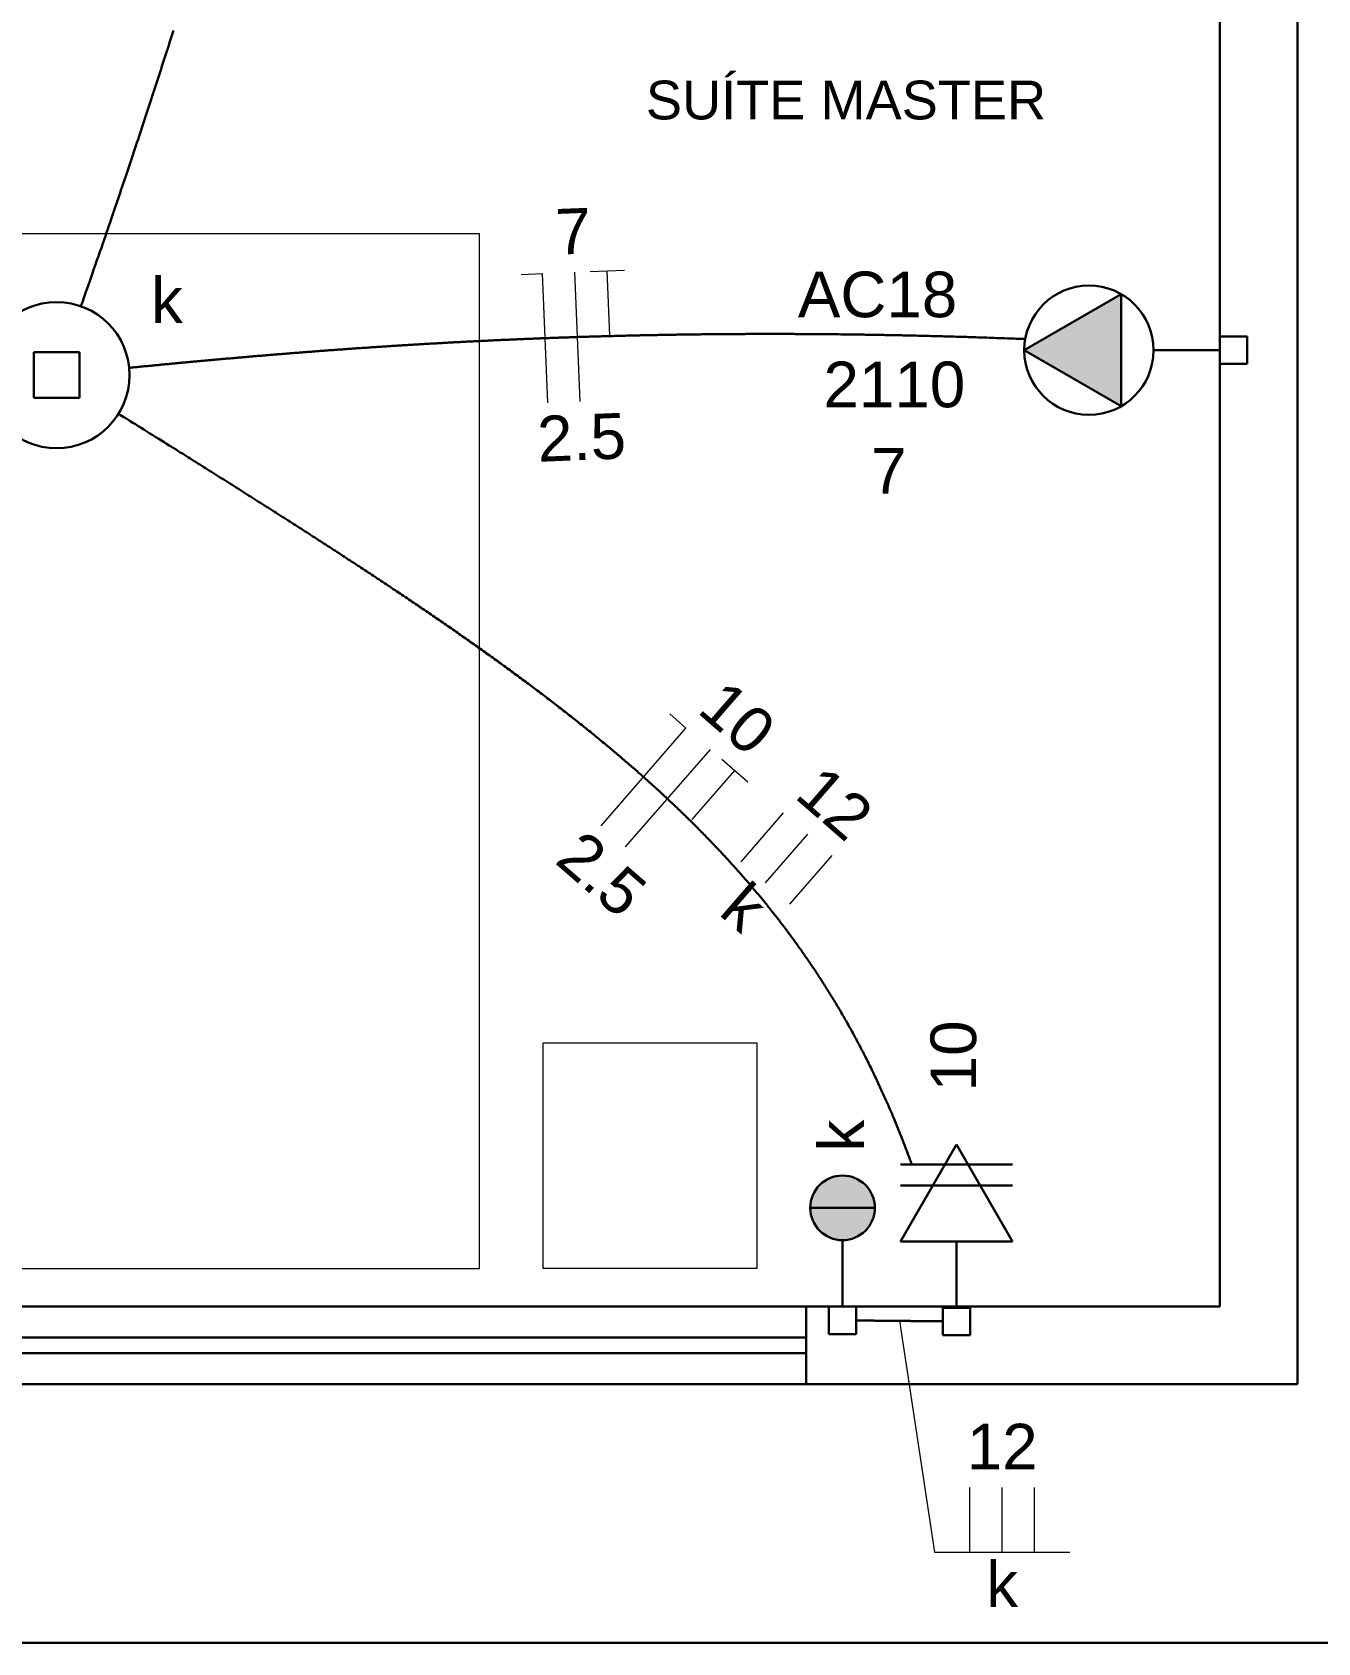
# Model space of a CAD drawing. Header units: millimetres. Extents: x 0 to 55.3, y 20.8 to 61.4.
# Drawn here: x 11.053 to 13.539, y 30.224 to 33.338 of the extents above; entities that cross this region are included whole.
import ezdxf

# ---------------------------------------------------------------- set-up
doc = ezdxf.new("R2010")
doc.units = ezdxf.units.MM
for name, color, linetype, lineweight in [('$TD_AUDIT_GENERATED__5864_', 1, 'Continuous', 30), ('08', 8, 'Continuous', 5), ('ARQ_-_ALV_5', 1, 'Continuous', 30), ('ARQ_-_CALÇADA', 1, 'Continuous', 30), ('ARQ_-_JANELA_2', 2, 'Continuous', 30), ('ARQ_-_TXT__15', 54, 'Continuous', 5), ('EL-Condutos', 4, 'Continuous', 30), ('EL-Fios', 2, 'Continuous', 20), ('EL-Textos_fios', 2, 'Continuous', 20), ('EL-Textos_pontos', 2, 'Continuous', 30), ('P-SIMBOL', 3, 'Continuous', 30)]:
    doc.layers.add(name, color=color, linetype=linetype, lineweight=lineweight)
doc.styles.add('Arial', font='Arial')
doc.styles.add('simplex', font='Arial')

msp = doc.modelspace()

# ---------------------------------------------------------------- hatches: boundary and pattern name
at = {"layer": 'P-SIMBOL', "linetype": 'Continuous'}
for points in [[(13.159302, 32.723199), (12.971802, 32.723199), (13.159302, 32.831449)], [(13.159302, 32.723199), (12.971802, 32.723199), (13.159302, 32.614949)], [(12.557752, 31.065299), (12.620252, 31.065299), (12.620252, 31.127799), (12.610552, 31.127299), (12.593602, 31.121799), (12.583102, 31.115799), (12.575102, 31.108799), (12.567102, 31.098299), (12.560952, 31.085299), (12.558102, 31.072299), (12.558252, 31.065299)], [(12.682752, 31.065299), (12.620252, 31.065299), (12.620252, 31.127799), (12.629902, 31.127299), (12.646852, 31.121799), (12.657352, 31.115799), (12.665352, 31.108799), (12.673352, 31.098299), (12.679502, 31.085299), (12.682352, 31.072299), (12.682202, 31.065299)], [(12.557752, 31.065299), (12.620252, 31.065299), (12.620252, 31.002799), (12.610552, 31.003299), (12.593602, 31.008799), (12.583102, 31.014799), (12.575102, 31.021799), (12.567102, 31.032299), (12.560952, 31.045299), (12.558102, 31.058299), (12.558252, 31.065299)], [(12.682752, 31.065299), (12.620252, 31.065299), (12.620252, 31.002799), (12.629902, 31.003299), (12.646852, 31.008799), (12.657352, 31.014799), (12.665352, 31.021799), (12.673352, 31.032299), (12.679502, 31.045299), (12.682352, 31.058299), (12.682202, 31.065299)]]:
    msp.add_hatch(color=256, dxfattribs=at).paths.add_polyline_path(points)

# ---------------------------------------------------------------- linework, layer by layer
at = {"layer": '$TD_AUDIT_GENERATED__5864_'}
for p, q in [((12.550002, 30.874499), (9.550002, 30.874499)), ((9.550002, 30.724499), (12.550002, 30.724499))]:
    msp.add_line(p, q, dxfattribs=at)
at = {"layer": '08', "flags": 128}
msp.add_lwpolyline([(10.218002, 32.947999), (10.218002, 30.947999), (11.918002, 30.947999), (11.918002, 32.947999), (10.218002, 32.947999)], dxfattribs=at)
msp.add_lwpolyline([(12.041002, 30.947999), (12.041002, 31.383999), (12.454502, 31.383999), (12.454502, 30.947999), (12.041002, 30.947999)], close=True, dxfattribs=at)
at = {"layer": 'ARQ_-_ALV_5'}
for p, q in [((13.350002, 34.775499), (13.350002, 30.874499)), ((13.500002, 30.724499), (13.500002, 34.775499)), ((13.350002, 30.874499), (12.550002, 30.874499)), ((12.550002, 30.874499), (12.550002, 30.724499)), ((12.550002, 30.724499), (13.500002, 30.724499))]:
    msp.add_line(p, q, dxfattribs=at)
at = {"layer": 'ARQ_-_CALÇADA', "flags": 128}
msp.add_lwpolyline([(14.850002, 33.325499), (14.000002, 33.325499), (14.000002, 30.224499), (8.600002, 30.224499), (8.600002, 30.724499)], dxfattribs=at)
at = {"layer": 'ARQ_-_JANELA_2'}
for p, q in [((12.550002, 30.814499), (9.550002, 30.814499)), ((9.550002, 30.784499), (12.550002, 30.784499))]:
    msp.add_line(p, q, dxfattribs=at)
at = {"layer": 'EL-Condutos', "linetype": 'Continuous', "flags": 128}
for points in [[(11.326022, 33.341333), (11.324192, 33.335555), (11.32236, 33.32978), (11.320526, 33.324008), (11.318691, 33.31824), (11.316854, 33.312475), (11.315016, 33.306715), (11.313177, 33.300959), (11.311338, 33.295208), (11.309497, 33.289463), (11.307655, 33.283722), (11.305786, 33.277905), (11.303917, 33.272093), (11.302045, 33.266284), (11.300172, 33.260477), (11.298297, 33.254672), (11.296419, 33.248866), (11.294537, 33.243059), (11.292653, 33.237249), (11.290764, 33.231436), (11.288871, 33.225618), (11.286973, 33.219793), (11.285071, 33.213961), (11.283162, 33.208121), (11.281248, 33.202271), (11.279327, 33.19641), (11.2774, 33.190536), (11.275465, 33.184649), (11.273523, 33.178748), (11.271572, 33.172831), (11.269614, 33.166897), (11.267618, 33.160861), (11.265616, 33.154811), (11.263608, 33.148752), (11.261595, 33.142687), (11.25958, 33.136623), (11.257564, 33.130562), (11.255548, 33.12451), (11.253535, 33.118471), (11.251526, 33.112451), (11.249522, 33.106452), (11.247526, 33.100481), (11.245538, 33.094542), (11.24356, 33.088638), (11.241595, 33.082776), (11.239643, 33.076958), (11.237707, 33.071191), (11.235787, 33.065478), (11.233886, 33.059825), (11.232005, 33.054235), (11.230146, 33.048713), (11.228283, 33.043185), (11.226439, 33.037715), (11.224606, 33.032284), (11.222779, 33.026876), (11.220951, 33.021473), (11.219117, 33.016058), (11.21727, 33.010612), (11.215405, 33.00512), (11.213514, 32.999562), (11.211593, 32.993922), (11.209634, 32.988183), (11.207632, 32.982326), (11.20558, 32.976335), (11.203473, 32.970191), (11.201304, 32.963878), (11.199068, 32.957378), (11.196758, 32.950673), (11.194367, 32.943746), (11.191891, 32.93658), (11.189322, 32.929157), (11.186622, 32.921366), (11.183845, 32.913359), (11.181014, 32.905204), (11.178151, 32.896966), (11.175281, 32.888713), (11.172427, 32.880509), (11.169611, 32.872423), (11.166859, 32.864521), (11.164192, 32.856868), (11.161634, 32.849532), (11.159209, 32.842579), (11.156941, 32.836076), (11.154851, 32.830089), (11.152964, 32.824684), (11.151304, 32.819928), (11.149893, 32.815888), (11.148754, 32.81263), (11.147912, 32.81022), (11.14739, 32.808726), (11.147211, 32.808213)], [(11.240035, 32.689121), (11.240226, 32.689139), (11.240782, 32.689194), (11.241679, 32.689281), (11.242891, 32.6894), (11.244394, 32.689547), (11.246164, 32.68972), (11.248176, 32.689917), (11.250404, 32.690135), (11.252825, 32.690372), (11.255414, 32.690624), (11.258146, 32.690891), (11.260996, 32.691169), (11.26394, 32.691457), (11.266953, 32.69175), (11.270011, 32.692048), (11.273088, 32.692348), (11.27616, 32.692647), (11.279202, 32.692943), (11.28219, 32.693233), (11.285099, 32.693515), (11.287948, 32.693791), (11.290698, 32.694057), (11.293354, 32.694313), (11.295923, 32.694561), (11.298413, 32.6948), (11.300831, 32.695032), (11.303182, 32.695257), (11.305474, 32.695477), (11.307713, 32.69569), (11.309906, 32.695899), (11.31206, 32.696104), (11.314182, 32.696306), (11.316278, 32.696504), (11.318356, 32.696701), (11.320421, 32.696896), (11.322481, 32.69709), (11.324542, 32.697284), (11.326612, 32.697479), (11.328696, 32.697674), (11.330802, 32.697872), (11.332966, 32.698075), (11.335157, 32.69828), (11.337373, 32.698488), (11.339614, 32.698697), (11.341876, 32.698909), (11.344158, 32.699122), (11.346458, 32.699336), (11.348775, 32.699552), (11.351105, 32.699769), (11.353449, 32.699987), (11.355803, 32.700206), (11.358166, 32.700425), (11.360536, 32.700644), (11.362912, 32.700864), (11.36529, 32.701084), (11.367671, 32.701304), (11.370051, 32.701523), (11.372428, 32.701742), (11.374802, 32.70196), (11.37717, 32.702177), (11.379564, 32.702396), (11.381952, 32.702615), (11.384332, 32.702832), (11.386706, 32.703048), (11.389074, 32.703263), (11.391437, 32.703478), (11.393795, 32.703691), (11.396148, 32.703904), (11.398497, 32.704116), (11.400843, 32.704328), (11.403186, 32.704539), (11.405527, 32.704749), (11.407866, 32.704959), (11.410203, 32.705168), (11.41254, 32.705377), (11.414876, 32.705585), (11.417212, 32.705793), (11.419549, 32.706001), (11.421887, 32.706208), (11.424227, 32.706416), (11.426604, 32.706626), (11.428982, 32.706836), (11.431363, 32.707046), (11.433746, 32.707256), (11.43613, 32.707465), (11.438516, 32.707674), (11.440903, 32.707883), (11.443291, 32.708092), (11.445681, 32.708301), (11.448071, 32.708509), (11.450463, 32.708717), (11.452855, 32.708925), (11.455247, 32.709132), (11.45764, 32.709339), (11.460034, 32.709545), (11.462427, 32.709752), (11.46482, 32.709958), (11.467214, 32.710163), (11.469607, 32.710368), (11.471999, 32.710573), (11.474428, 32.71078), (11.476856, 32.710987), (11.479283, 32.711193), (11.48171, 32.711399), (11.484137, 32.711604), (11.486563, 32.711809), (11.488989, 32.712014), (11.491415, 32.712218), (11.49384, 32.712422), (11.496265, 32.712625), (11.49869, 32.712828), (11.501115, 32.71303), (11.50354, 32.713232), (11.505964, 32.713433), (11.508389, 32.713634), (11.510813, 32.713835), (11.513238, 32.714035), (11.515663, 32.714235), (11.518087, 32.714434), (11.520512, 32.714633), (11.522975, 32.714835), (11.525438, 32.715036), (11.527901, 32.715237), (11.530364, 32.715437), (11.532828, 32.715637), (11.535291, 32.715837), (11.537755, 32.716036), (11.540219, 32.716234), (11.542683, 32.716433), (11.545147, 32.71663), (11.547611, 32.716828), (11.550075, 32.717024), (11.55254, 32.717221), (11.555004, 32.717417), (11.557469, 32.717612), (11.559933, 32.717807), (11.562398, 32.718002), (11.564862, 32.718196), (11.567327, 32.71839), (11.569791, 32.718583), (11.572295, 32.718779), (11.574798, 32.718974), (11.577302, 32.719169), (11.579805, 32.719363), (11.582308, 32.719557), (11.584812, 32.71975), (11.587315, 32.719943), (11.589819, 32.720136), (11.592322, 32.720328), (11.594825, 32.720519), (11.597329, 32.72071), (11.599832, 32.7209), (11.602336, 32.72109), (11.604839, 32.72128), (11.607343, 32.721469), (11.609847, 32.721658), (11.61235, 32.721846), (11.614854, 32.722033), (11.617358, 32.72222), (11.619862, 32.722407), (11.622405, 32.722596), (11.624949, 32.722784), (11.627493, 32.722972), (11.630038, 32.72316), (11.632582, 32.723347), (11.635126, 32.723533), (11.63767, 32.723719), (11.640214, 32.723905), (11.642759, 32.72409), (11.645303, 32.724274), (11.647847, 32.724458), (11.650392, 32.724641), (11.652936, 32.724824), (11.655481, 32.725007), (11.658025, 32.725188), (11.66057, 32.72537), (11.663114, 32.725551), (11.665659, 32.725731), (11.668204, 32.725911), (11.670748, 32.72609), (11.673335, 32.726271), (11.675921, 32.726452), (11.678507, 32.726633), (11.681093, 32.726813), (11.683679, 32.726992), (11.686266, 32.727171), (11.688852, 32.72735), (11.691438, 32.727527), (11.694025, 32.727704), (11.696611, 32.727881), (11.699197, 32.728057), (11.701784, 32.728233), (11.70437, 32.728408), (11.706957, 32.728582), (11.709544, 32.728756), (11.71213, 32.72893), (11.714717, 32.729102), (11.717304, 32.729275), (11.71989, 32.729446), (11.722477, 32.729618), (11.725107, 32.729791), (11.727736, 32.729964), (11.730366, 32.730136), (11.732995, 32.730308), (11.735625, 32.730479), (11.738255, 32.730649), (11.740884, 32.730819), (11.743514, 32.730988), (11.746144, 32.731157), (11.748773, 32.731325), (11.751403, 32.731493), (11.754033, 32.73166), (11.756663, 32.731826), (11.759293, 32.731992), (11.761923, 32.732157), (11.764553, 32.732322), (11.767183, 32.732486), (11.769813, 32.73265), (11.772443, 32.732813), (11.775073, 32.732975), (11.777747, 32.733139), (11.780422, 32.733303), (11.783096, 32.733466), (11.78577, 32.733629), (11.788444, 32.733791), (11.791119, 32.733952), (11.793793, 32.734113), (11.796467, 32.734273), (11.799142, 32.734433), (11.801816, 32.734592), (11.80449, 32.73475), (11.807165, 32.734908), (11.80984, 32.735065), (11.812514, 32.735222), (11.815189, 32.735377), (11.817863, 32.735533), (11.820538, 32.735687), (11.823213, 32.735841), (11.825887, 32.735995), (11.828562, 32.736147), (11.831282, 32.736302), (11.834002, 32.736456), (11.836722, 32.73661), (11.839443, 32.736763), (11.842163, 32.736915), (11.844883, 32.737066), (11.847603, 32.737217), (11.850323, 32.737367), (11.853044, 32.737517), (11.855764, 32.737666), (11.858484, 32.737814), (11.861205, 32.737962), (11.863925, 32.738109), (11.866646, 32.738255), (11.869366, 32.738401), (11.872087, 32.738546), (11.874807, 32.738691), (11.877528, 32.738835), (11.880248, 32.738978), (11.882969, 32.73912), (11.885736, 32.739264), (11.888504, 32.739408), (11.891271, 32.739551), (11.894038, 32.739693), (11.896805, 32.739835), (11.899573, 32.739976), (11.90234, 32.740116), (11.905108, 32.740256), (11.907875, 32.740395), (11.910643, 32.740533), (11.91341, 32.74067), (11.916178, 32.740807), (11.918945, 32.740944), (11.921713, 32.741079), (11.924481, 32.741214), (11.927248, 32.741348), (11.930016, 32.741482), (11.932784, 32.741615), (11.935552, 32.741747), (11.938319, 32.741878), (11.941135, 32.742011), (11.943951, 32.742144), (11.946767, 32.742276), (11.949582, 32.742407), (11.952398, 32.742537), (11.955214, 32.742666), (11.95803, 32.742795), (11.960846, 32.742924), (11.963662, 32.743051), (11.966477, 32.743178), (11.969293, 32.743304), (11.972109, 32.743429), (11.974925, 32.743554), (11.977742, 32.743678), (11.980558, 32.743801), (11.983374, 32.743924), (11.98619, 32.744046), (11.989006, 32.744167), (11.991822, 32.744287), (11.994639, 32.744407), (11.997504, 32.744528), (12.000369, 32.744649), (12.003235, 32.744768), (12.0061, 32.744887), (12.008966, 32.745006), (12.011831, 32.745123), (12.014697, 32.74524), (12.017562, 32.745356), (12.020428, 32.745471), (12.023294, 32.745586), (12.026159, 32.7457), (12.029025, 32.745813), (12.031891, 32.745925), (12.034757, 32.746037), (12.037622, 32.746148), (12.040488, 32.746258), (12.043354, 32.746368), (12.04622, 32.746477), (12.049086, 32.746585), (12.051952, 32.746692), (12.054868, 32.7468), (12.057785, 32.746908), (12.060701, 32.747015), (12.063617, 32.747121), (12.066534, 32.747227), (12.06945, 32.747331), (12.072367, 32.747435), (12.075284, 32.747538), (12.0782, 32.747641), (12.081117, 32.747742), (12.084033, 32.747843), (12.08695, 32.747944), (12.089867, 32.748043), (12.092784, 32.748142), (12.0957, 32.74824), (12.098617, 32.748337), (12.101534, 32.748433), (12.104451, 32.748529), (12.107368, 32.748624), (12.110284, 32.748718), (12.113253, 32.748813), (12.116222, 32.748907), (12.11919, 32.749), (12.122159, 32.749093), (12.125128, 32.749185), (12.128097, 32.749276), (12.131066, 32.749366), (12.134034, 32.749456), (12.137003, 32.749545), (12.139972, 32.749633), (12.142941, 32.74972), (12.14591, 32.749806), (12.148879, 32.749892), (12.151848, 32.749977), (12.154817, 32.750061), (12.157786, 32.750144), (12.160755, 32.750227), (12.163724, 32.750309), (12.166693, 32.75039), (12.169662, 32.75047), (12.172684, 32.750551), (12.175706, 32.750631), (12.178729, 32.75071), (12.181751, 32.750788), (12.184773, 32.750866), (12.187795, 32.750943), (12.190818, 32.751019), (12.19384, 32.751094), (12.196862, 32.751168), (12.199885, 32.751242), (12.202907, 32.751315), (12.20593, 32.751387), (12.208952, 32.751458), (12.211975, 32.751528), (12.214997, 32.751598), (12.21802, 32.751666), (12.221042, 32.751734), (12.224065, 32.751801), (12.227087, 32.751868), (12.23011, 32.751933), (12.233187, 32.751999), (12.236264, 32.752064), (12.239341, 32.752129), (12.242418, 32.752192), (12.245495, 32.752255), (12.248572, 32.752316), (12.251649, 32.752377), (12.254726, 32.752437), (12.257803, 32.752497), (12.260881, 32.752555), (12.263958, 32.752613), (12.267035, 32.752669), (12.270112, 32.752725), (12.273189, 32.75278), (12.276267, 32.752835), (12.279344, 32.752888), (12.282421, 32.752941), (12.285498, 32.752993), (12.288576, 32.753044), (12.291653, 32.753094), (12.294786, 32.753144), (12.297919, 32.753193), (12.301052, 32.753242), (12.304185, 32.753289), (12.307318, 32.753336), (12.310452, 32.753382), (12.313585, 32.753427), (12.316718, 32.753471), (12.319851, 32.753515), (12.322984, 32.753557), (12.326118, 32.753599), (12.329251, 32.75364), (12.332384, 32.75368), (12.335517, 32.753719), (12.338651, 32.753757), (12.341784, 32.753795), (12.344917, 32.753831), (12.34805, 32.753867), (12.351184, 32.753902), (12.354317, 32.753936), (12.357508, 32.75397), (12.360698, 32.754003), (12.363888, 32.754035), (12.367079, 32.754066), (12.370269, 32.754096), (12.37346, 32.754126), (12.376651, 32.754154), (12.379841, 32.754182), (12.383032, 32.754208), (12.386222, 32.754234), (12.389413, 32.754259), (12.392603, 32.754284), (12.395794, 32.754307), (12.398984, 32.754329), (12.402175, 32.754351), (12.405365, 32.754371), (12.408556, 32.754391), (12.411746, 32.75441), (12.414937, 32.754428), (12.418127, 32.754445), (12.421376, 32.754462), (12.424625, 32.754478), (12.427874, 32.754493), (12.431123, 32.754506), (12.434372, 32.754519), (12.437621, 32.754532), (12.44087, 32.754543), (12.444119, 32.754553), (12.447368, 32.754563), (12.450617, 32.754571), (12.453866, 32.754579), (12.457116, 32.754585), (12.460365, 32.754591), (12.463614, 32.754596), (12.466863, 32.7546), (12.470112, 32.754604), (12.473361, 32.754606), (12.476611, 32.754607), (12.47986, 32.754608), (12.483109, 32.754607), (12.486419, 32.754606), (12.489728, 32.754604), (12.493037, 32.754601), (12.496347, 32.754596), (12.499656, 32.754591), (12.502966, 32.754585), (12.506275, 32.754579), (12.509584, 32.754571), (12.512894, 32.754562), (12.516203, 32.754553), (12.519512, 32.754542), (12.522821, 32.754531), (12.52613, 32.754518), (12.529439, 32.754505), (12.532747, 32.754491), (12.536056, 32.754476), (12.539364, 32.75446), (12.542673, 32.754443), (12.545981, 32.754425), (12.549288, 32.754407), (12.552657, 32.754387), (12.556026, 32.754366), (12.559395, 32.754344), (12.562763, 32.754321), (12.566132, 32.754298), (12.5695, 32.754273), (12.572869, 32.754247), (12.576237, 32.754221), (12.579606, 32.754194), (12.582975, 32.754165), (12.586345, 32.754136), (12.589715, 32.754105), (12.593085, 32.754074), (12.596455, 32.754042), (12.599826, 32.754009), (12.603198, 32.753975), (12.60657, 32.75394), (12.609942, 32.753904), (12.613316, 32.753867), (12.61669, 32.753829), (12.620127, 32.753789), (12.623565, 32.753749), (12.627004, 32.753707), (12.630442, 32.753665), (12.633881, 32.753621), (12.63732, 32.753577), (12.640758, 32.753531), (12.644196, 32.753485), (12.647633, 32.753438), (12.651069, 32.75339), (12.654504, 32.753341), (12.657938, 32.753291), (12.66137, 32.75324), (12.6648, 32.753188), (12.668229, 32.753135), (12.671656, 32.753082), (12.67508, 32.753027), (12.678502, 32.752972), (12.681922, 32.752916), (12.685339, 32.752859), (12.688816, 32.7528), (12.692291, 32.752741), (12.695765, 32.75268), (12.699237, 32.752618), (12.70271, 32.752556), (12.706183, 32.752492), (12.709657, 32.752428), (12.713133, 32.752362), (12.716612, 32.752295), (12.720094, 32.752228), (12.72358, 32.752159), (12.727071, 32.752089), (12.730568, 32.752017), (12.734071, 32.751945), (12.737581, 32.751871), (12.741099, 32.751796), (12.744625, 32.75172), (12.74816, 32.751642), (12.751705, 32.751563), (12.755261, 32.751483), (12.758894, 32.751399), (12.762536, 32.751315), (12.766185, 32.751229), (12.769837, 32.751142), (12.773489, 32.751054), (12.77714, 32.750965), (12.780785, 32.750875), (12.784423, 32.750785), (12.788051, 32.750694), (12.791666, 32.750602), (12.795264, 32.75051), (12.798844, 32.750418), (12.802403, 32.750326), (12.805937, 32.750234), (12.809445, 32.750141), (12.812923, 32.750049), (12.816368, 32.749957), (12.819778, 32.749866), (12.82315, 32.749775), (12.826481, 32.749685), (12.829832, 32.749593), (12.833149, 32.749502), (12.836442, 32.749411), (12.839721, 32.74932), (12.842997, 32.749227), (12.846282, 32.749134), (12.849584, 32.749038), (12.852916, 32.74894), (12.856288, 32.74884), (12.85971, 32.748737), (12.863192, 32.74863), (12.866746, 32.74852), (12.870383, 32.748405), (12.874112, 32.748286), (12.877944, 32.748162), (12.88189, 32.748032), (12.88596, 32.747897), (12.890166, 32.747755), (12.894518, 32.747606), (12.899025, 32.74745), (12.903781, 32.747284), (12.908669, 32.747112), (12.913649, 32.746935), (12.91868, 32.746756), (12.923721, 32.746574), (12.928733, 32.746393), (12.933673, 32.746214), (12.938502, 32.746038), (12.943178, 32.745866), (12.947661, 32.745702), (12.95191, 32.745545), (12.955885, 32.745399), (12.959545, 32.745263), (12.962849, 32.74514), (12.965756, 32.745032), (12.968226, 32.74494), (12.970218, 32.744866), (12.971691, 32.744811), (12.972605, 32.744777), (12.972919, 32.744765)], [(11.218613, 32.601095), (11.218971, 32.600871), (11.220016, 32.60022), (11.2217, 32.59917), (11.223976, 32.59775), (11.226799, 32.59599), (11.230122, 32.593918), (11.233897, 32.591563), (11.238079, 32.588955), (11.24262, 32.586122), (11.247474, 32.583094), (11.252595, 32.579899), (11.257936, 32.576567), (11.26345, 32.573127), (11.269091, 32.569607), (11.274812, 32.566037), (11.280567, 32.562446), (11.286308, 32.558862), (11.291989, 32.555316), (11.297564, 32.551835), (11.302987, 32.548449), (11.308062, 32.545279), (11.312961, 32.542218), (11.317697, 32.539259), (11.322281, 32.536394), (11.326725, 32.533615), (11.331041, 32.530916), (11.335241, 32.528289), (11.339337, 32.525726), (11.343341, 32.52322), (11.347264, 32.520763), (11.351119, 32.518349), (11.354917, 32.515969), (11.358671, 32.513617), (11.362391, 32.511284), (11.366092, 32.508963), (11.369783, 32.506648), (11.373477, 32.50433), (11.377186, 32.502001), (11.380922, 32.499656), (11.384696, 32.497285), (11.388402, 32.494958), (11.392152, 32.492602), (11.395943, 32.490219), (11.399773, 32.487812), (11.403638, 32.485382), (11.407535, 32.482931), (11.411462, 32.480461), (11.415415, 32.477974), (11.419391, 32.475472), (11.423387, 32.472956), (11.4274, 32.470428), (11.431428, 32.467892), (11.435466, 32.465347), (11.439512, 32.462796), (11.443563, 32.460242), (11.447615, 32.457686), (11.451667, 32.455129), (11.455714, 32.452574), (11.459753, 32.450023), (11.463782, 32.447477), (11.467677, 32.445015), (11.471559, 32.44256), (11.475431, 32.44011), (11.479292, 32.437666), (11.483143, 32.435227), (11.486986, 32.432793), (11.49082, 32.430362), (11.494647, 32.427935), (11.498468, 32.425511), (11.502283, 32.423089), (11.506093, 32.420669), (11.509898, 32.418251), (11.5137, 32.415833), (11.5175, 32.413416), (11.521298, 32.411), (11.525094, 32.408582), (11.52889, 32.406163), (11.532687, 32.403743), (11.536485, 32.401321), (11.540284, 32.398897), (11.543972, 32.396542), (11.547662, 32.394185), (11.551354, 32.391826), (11.555047, 32.389464), (11.558743, 32.387099), (11.56244, 32.384732), (11.566139, 32.382363), (11.569838, 32.379992), (11.573538, 32.377619), (11.57724, 32.375244), (11.580941, 32.372867), (11.584643, 32.370489), (11.588345, 32.368109), (11.592047, 32.365728), (11.595748, 32.363346), (11.599449, 32.360962), (11.603149, 32.358577), (11.606848, 32.356191), (11.610546, 32.353805), (11.614243, 32.351417), (11.617827, 32.349101), (11.62141, 32.346784), (11.624991, 32.344466), (11.628571, 32.342147), (11.63215, 32.339828), (11.635728, 32.337508), (11.639304, 32.335187), (11.642879, 32.332865), (11.646452, 32.330542), (11.650025, 32.328218), (11.653596, 32.325893), (11.657167, 32.323566), (11.660736, 32.321239), (11.664305, 32.318911), (11.667872, 32.316581), (11.671439, 32.31425), (11.675005, 32.311918), (11.67857, 32.309584), (11.682134, 32.307249), (11.685697, 32.304912), (11.689154, 32.302643), (11.692611, 32.300373), (11.696067, 32.298101), (11.699522, 32.295828), (11.702977, 32.293553), (11.70643, 32.291277), (11.709883, 32.288999), (11.713335, 32.28672), (11.716786, 32.28444), (11.720237, 32.282158), (11.723686, 32.279874), (11.727135, 32.277589), (11.730583, 32.275303), (11.734029, 32.273014), (11.737475, 32.270725), (11.74092, 32.268434), (11.744363, 32.266141), (11.747806, 32.263847), (11.751248, 32.261551), (11.754688, 32.259254), (11.758027, 32.257022), (11.761365, 32.254789), (11.764702, 32.252554), (11.768037, 32.250318), (11.771372, 32.24808), (11.774706, 32.24584), (11.778038, 32.243599), (11.781369, 32.241357), (11.7847, 32.239113), (11.788029, 32.236867), (11.791357, 32.234619), (11.794683, 32.23237), (11.798009, 32.23012), (11.801333, 32.227867), (11.804657, 32.225613), (11.807979, 32.223357), (11.8113, 32.221099), (11.814619, 32.21884), (11.817938, 32.216578), (11.821255, 32.214315), (11.824476, 32.212115), (11.827696, 32.209914), (11.830915, 32.20771), (11.834132, 32.205505), (11.837348, 32.203298), (11.840564, 32.201089), (11.843777, 32.198879), (11.84699, 32.196666), (11.850201, 32.194452), (11.853411, 32.192236), (11.85662, 32.190018), (11.859828, 32.187798), (11.863034, 32.185576), (11.866238, 32.183353), (11.869442, 32.181127), (11.872644, 32.1789), (11.875845, 32.17667), (11.879044, 32.174439), (11.882242, 32.172205), (11.885439, 32.16997), (11.888544, 32.167795), (11.891649, 32.165618), (11.894752, 32.163439), (11.897853, 32.161259), (11.900953, 32.159076), (11.904052, 32.156892), (11.907149, 32.154705), (11.910245, 32.152517), (11.913339, 32.150326), (11.916432, 32.148133), (11.919524, 32.145938), (11.922614, 32.143742), (11.925702, 32.141543), (11.928789, 32.139341), (11.931875, 32.137138), (11.934959, 32.134933), (11.938041, 32.132725), (11.941122, 32.130516), (11.944201, 32.128304), (11.947279, 32.12609), (11.950271, 32.123934), (11.953262, 32.121776), (11.956251, 32.119615), (11.959238, 32.117453), (11.962224, 32.115288), (11.965209, 32.113122), (11.968192, 32.110953), (11.971173, 32.108782), (11.974152, 32.106608), (11.97713, 32.104432), (11.980106, 32.102254), (11.983081, 32.100074), (11.986054, 32.097892), (11.989025, 32.095707), (11.991994, 32.09352), (11.994962, 32.09133), (11.997928, 32.089138), (12.000892, 32.086944), (12.003855, 32.084747), (12.006815, 32.082548), (12.009696, 32.080405), (12.012576, 32.078259), (12.015453, 32.07611), (12.018329, 32.07396), (12.021203, 32.071807), (12.024075, 32.069652), (12.026945, 32.067494), (12.029814, 32.065334), (12.03268, 32.063171), (12.035545, 32.061006), (12.038408, 32.058839), (12.041269, 32.056669), (12.044128, 32.054496), (12.046986, 32.052321), (12.049841, 32.050144), (12.052695, 32.047964), (12.055546, 32.045781), (12.058396, 32.043596), (12.061243, 32.041409), (12.064089, 32.039218), (12.06686, 32.037081), (12.06963, 32.03494), (12.072398, 32.032798), (12.075164, 32.030653), (12.077928, 32.028505), (12.08069, 32.026355), (12.08345, 32.024202), (12.086208, 32.022046), (12.088963, 32.019888), (12.091717, 32.017728), (12.094469, 32.015564), (12.097219, 32.013398), (12.099966, 32.01123), (12.102712, 32.009058), (12.105455, 32.006884), (12.108196, 32.004707), (12.110935, 32.002528), (12.113672, 32.000346), (12.116406, 31.998161), (12.119138, 31.995973), (12.121803, 31.993835), (12.124466, 31.991694), (12.127126, 31.98955), (12.129784, 31.987404), (12.13244, 31.985255), (12.135094, 31.983103), (12.137746, 31.980949), (12.140395, 31.978792), (12.143042, 31.976632), (12.145687, 31.974469), (12.148329, 31.972304), (12.150969, 31.970135), (12.153607, 31.967964), (12.156242, 31.96579), (12.158876, 31.963613), (12.161506, 31.961433), (12.164134, 31.95925), (12.16676, 31.957065), (12.169384, 31.954876), (12.172005, 31.952685), (12.174565, 31.950539), (12.177122, 31.948391), (12.179677, 31.946241), (12.182229, 31.944087), (12.18478, 31.94193), (12.187327, 31.939771), (12.189872, 31.937608), (12.192415, 31.935443), (12.194955, 31.933275), (12.197493, 31.931104), (12.200028, 31.928929), (12.202561, 31.926752), (12.205091, 31.924572), (12.207618, 31.922389), (12.210143, 31.920203), (12.212666, 31.918014), (12.215185, 31.915822), (12.217702, 31.913626), (12.220216, 31.911428), (12.222728, 31.909227), (12.225185, 31.907068), (12.227639, 31.904906), (12.230091, 31.902742), (12.23254, 31.900574), (12.234986, 31.898403), (12.23743, 31.896229), (12.239871, 31.894053), (12.242309, 31.891873), (12.244744, 31.88969), (12.247177, 31.887504), (12.249607, 31.885315), (12.252034, 31.883123), (12.254458, 31.880927), (12.25688, 31.878729), (12.259298, 31.876527), (12.261714, 31.874323), (12.264127, 31.872115), (12.266537, 31.869904), (12.268944, 31.86769), (12.271348, 31.865472), (12.273704, 31.863293), (12.276057, 31.861111), (12.278408, 31.858926), (12.280755, 31.856738), (12.2831, 31.854547), (12.285441, 31.852352), (12.28778, 31.850154), (12.290115, 31.847954), (12.292448, 31.84575), (12.294778, 31.843543), (12.297104, 31.841332), (12.299428, 31.839119), (12.301748, 31.836902), (12.304066, 31.834682), (12.30638, 31.832459), (12.308691, 31.830232), (12.311, 31.828002), (12.313304, 31.82577), (12.315606, 31.823533), (12.317905, 31.821294), (12.320162, 31.819088), (12.322416, 31.816879), (12.324667, 31.814667), (12.326915, 31.812452), (12.32916, 31.810233), (12.331402, 31.808012), (12.33364, 31.805787), (12.335875, 31.803559), (12.338107, 31.801327), (12.340336, 31.799092), (12.342561, 31.796854), (12.344783, 31.794613), (12.347002, 31.792369), (12.349217, 31.790121), (12.351429, 31.78787), (12.353638, 31.785615), (12.355843, 31.783358), (12.358045, 31.781096), (12.360243, 31.778832), (12.362438, 31.776564), (12.364599, 31.774325), (12.366756, 31.772083), (12.36891, 31.769837), (12.371061, 31.767589), (12.373208, 31.765336), (12.375351, 31.763081), (12.377491, 31.760822), (12.379628, 31.75856), (12.381761, 31.756295), (12.383891, 31.754026), (12.386017, 31.751754), (12.388139, 31.749479), (12.390258, 31.747201), (12.392373, 31.744919), (12.394485, 31.742633), (12.396593, 31.740345), (12.398698, 31.738053), (12.400799, 31.735758), (12.402896, 31.733459), (12.404989, 31.731157), (12.407055, 31.728878), (12.409117, 31.726595), (12.411176, 31.72431), (12.413231, 31.722021), (12.415282, 31.719728), (12.41733, 31.717433), (12.419373, 31.715134), (12.421414, 31.712832), (12.42345, 31.710526), (12.425482, 31.708217), (12.427511, 31.705905), (12.429536, 31.703589), (12.431557, 31.70127), (12.433575, 31.698948), (12.435588, 31.696623), (12.437598, 31.694294), (12.439603, 31.691961), (12.441605, 31.689626), (12.443603, 31.687287), (12.445597, 31.684944), (12.44757, 31.682619), (12.449539, 31.680289), (12.451504, 31.677957), (12.453466, 31.675621), (12.455423, 31.673282), (12.457377, 31.67094), (12.459326, 31.668594), (12.461272, 31.666245), (12.463213, 31.663893), (12.465151, 31.661538), (12.467084, 31.659179), (12.469014, 31.656816), (12.470939, 31.654451), (12.47286, 31.652082), (12.474777, 31.64971), (12.47669, 31.647335), (12.478599, 31.644956), (12.480504, 31.642574), (12.482405, 31.640188), (12.484301, 31.6378), (12.486184, 31.63542), (12.488062, 31.633038), (12.489936, 31.630652), (12.491805, 31.628263), (12.493671, 31.625871), (12.495532, 31.623475), (12.497389, 31.621076), (12.499242, 31.618674), (12.501091, 31.616269), (12.502936, 31.61386), (12.504776, 31.611448), (12.506612, 31.609033), (12.508443, 31.606615), (12.510271, 31.604193), (12.512094, 31.601768), (12.513912, 31.59934), (12.515726, 31.596909), (12.517536, 31.594474), (12.519342, 31.592037), (12.521143, 31.589596), (12.522936, 31.587156), (12.524725, 31.584714), (12.526509, 31.582269), (12.528289, 31.57982), (12.530065, 31.577368), (12.531836, 31.574913), (12.533603, 31.572454), (12.535365, 31.569993), (12.537123, 31.567528), (12.538876, 31.56506), (12.540625, 31.562589), (12.542369, 31.560114), (12.544109, 31.557637), (12.545845, 31.555156), (12.547576, 31.552672), (12.549302, 31.550185), (12.551024, 31.547695), (12.552741, 31.545202), (12.554454, 31.542705), (12.556162, 31.540205), (12.557868, 31.537699), (12.55957, 31.53519), (12.561266, 31.532677), (12.562959, 31.530161), (12.564646, 31.527643), (12.566329, 31.525121), (12.568007, 31.522596), (12.569681, 31.520068), (12.57135, 31.517537), (12.573015, 31.515003), (12.574674, 31.512466), (12.576329, 31.509926), (12.577979, 31.507383), (12.579625, 31.504837), (12.581266, 31.502289), (12.582902, 31.499737), (12.584533, 31.497182), (12.58616, 31.494625), (12.587781, 31.492065), (12.589398, 31.489502), (12.591018, 31.486923), (12.592633, 31.484342), (12.594244, 31.481758), (12.595849, 31.479172), (12.59745, 31.476582), (12.599046, 31.473989), (12.600637, 31.471393), (12.602223, 31.468794), (12.603805, 31.466192), (12.605382, 31.463587), (12.606954, 31.460979), (12.608521, 31.458367), (12.610084, 31.455753), (12.611642, 31.453135), (12.613195, 31.450514), (12.614744, 31.447889), (12.616288, 31.445261), (12.617827, 31.44263), (12.619362, 31.439995), (12.620892, 31.437357), (12.62243, 31.434694), (12.623963, 31.432027), (12.625492, 31.429357), (12.627015, 31.426684), (12.628534, 31.424009), (12.630048, 31.42133), (12.631556, 31.418649), (12.63306, 31.415966), (12.634558, 31.41328), (12.636051, 31.410593), (12.637539, 31.407904), (12.639022, 31.405213), (12.640499, 31.40252), (12.64197, 31.399826), (12.643437, 31.397132), (12.644897, 31.394436), (12.646352, 31.391739), (12.647801, 31.389042), (12.649245, 31.386344), (12.650683, 31.383646), (12.652131, 31.380916), (12.653574, 31.378185), (12.655012, 31.375453), (12.656444, 31.372719), (12.65787, 31.369983), (12.659292, 31.367244), (12.66071, 31.364501), (12.662123, 31.361753), (12.663531, 31.359001), (12.664936, 31.356243), (12.666337, 31.35348), (12.667734, 31.35071), (12.669128, 31.347932), (12.670519, 31.345147), (12.671907, 31.342353), (12.673292, 31.339551), (12.674675, 31.336739), (12.676055, 31.333916), (12.677434, 31.331083), (12.678811, 31.328239), (12.680207, 31.325341), (12.6816, 31.322432), (12.68299, 31.319516), (12.684376, 31.316594), (12.685756, 31.31367), (12.687132, 31.310744), (12.6885, 31.307821), (12.689861, 31.304901), (12.691214, 31.301987), (12.692558, 31.299082), (12.693892, 31.296188), (12.695216, 31.293307), (12.696527, 31.290442), (12.697827, 31.287594), (12.699113, 31.284766), (12.700385, 31.281961), (12.701642, 31.279181), (12.702884, 31.276427), (12.704109, 31.273703), (12.705316, 31.271011), (12.706528, 31.268303), (12.707724, 31.265621), (12.708908, 31.262957), (12.710082, 31.260302), (12.71125, 31.257647), (12.712416, 31.254983), (12.713582, 31.252301), (12.714752, 31.249593), (12.715928, 31.24685), (12.717115, 31.244062), (12.718315, 31.241222), (12.719531, 31.238321), (12.720767, 31.235349), (12.722026, 31.232298), (12.723311, 31.229158), (12.724625, 31.225922), (12.725972, 31.222581), (12.727354, 31.219125), (12.728776, 31.215545), (12.73024, 31.211834), (12.731778, 31.207906), (12.733352, 31.203866), (12.734948, 31.199747), (12.736555, 31.195582), (12.73816, 31.191407), (12.73975, 31.187255), (12.741314, 31.183161), (12.742839, 31.179157), (12.744312, 31.175278), (12.745723, 31.171558), (12.747057, 31.168031), (12.748303, 31.164731), (12.749449, 31.161692), (12.750481, 31.158948), (12.751389, 31.156533), (12.752159, 31.154481), (12.75278, 31.152826), (12.753239, 31.151601), (12.753523, 31.150842), (12.75362, 31.150581)], [(12.814206, 30.845953), (12.814175, 30.845953), (12.814082, 30.845954), (12.813934, 30.845955), (12.813733, 30.845957), (12.813484, 30.845959), (12.813191, 30.845962), (12.812858, 30.845965), (12.812489, 30.845969), (12.812088, 30.845973), (12.81166, 30.845977), (12.811209, 30.845981), (12.810738, 30.845986), (12.810252, 30.84599), (12.809755, 30.845995), (12.809251, 30.846), (12.808744, 30.846004), (12.808238, 30.846009), (12.807738, 30.846014), (12.807247, 30.846019), (12.806771, 30.846023), (12.806334, 30.846027), (12.805912, 30.846031), (12.805504, 30.846035), (12.80511, 30.846039), (12.804727, 30.846043), (12.804355, 30.846046), (12.803992, 30.84605), (12.803639, 30.846053), (12.803294, 30.846056), (12.802955, 30.84606), (12.802622, 30.846063), (12.802294, 30.846066), (12.80197, 30.846069), (12.801648, 30.846072), (12.801328, 30.846075), (12.801009, 30.846078), (12.80069, 30.846081), (12.800369, 30.846084), (12.800046, 30.846087), (12.799719, 30.84609), (12.799405, 30.846093), (12.799088, 30.846096), (12.798767, 30.846099), (12.798443, 30.846102), (12.798115, 30.846106), (12.797785, 30.846109), (12.797453, 30.846112), (12.797119, 30.846115), (12.796782, 30.846118), (12.796444, 30.846121), (12.796104, 30.846125), (12.795764, 30.846128), (12.795422, 30.846131), (12.79508, 30.846134), (12.794737, 30.846138), (12.794394, 30.846141), (12.794051, 30.846144), (12.793708, 30.846147), (12.793366, 30.846151), (12.793025, 30.846154), (12.792702, 30.846157), (12.792379, 30.84616), (12.792058, 30.846163), (12.791737, 30.846166), (12.791417, 30.846169), (12.791097, 30.846172), (12.790778, 30.846175), (12.79046, 30.846178), (12.790142, 30.846181), (12.789825, 30.846184), (12.789508, 30.846187), (12.789191, 30.84619), (12.788875, 30.846193), (12.788558, 30.846196), (12.788242, 30.846199), (12.787926, 30.846202), (12.78761, 30.846205), (12.787294, 30.846208), (12.786977, 30.846211), (12.786661, 30.846214), (12.786359, 30.846217), (12.786057, 30.84622), (12.785754, 30.846223), (12.785452, 30.846226), (12.785149, 30.846229), (12.784847, 30.846232), (12.784544, 30.846234), (12.78424, 30.846237), (12.783937, 30.84624), (12.783634, 30.846243), (12.78333, 30.846246), (12.783027, 30.846249), (12.782723, 30.846252), (12.78242, 30.846255), (12.782116, 30.846258), (12.781813, 30.84626), (12.781509, 30.846263), (12.781205, 30.846266), (12.780902, 30.846269), (12.780598, 30.846272), (12.780309, 30.846275), (12.780019, 30.846277), (12.779729, 30.84628), (12.77944, 30.846283), (12.77915, 30.846286), (12.778861, 30.846288), (12.778571, 30.846291), (12.778282, 30.846294), (12.777993, 30.846297), (12.777703, 30.846299), (12.777414, 30.846302), (12.777125, 30.846305), (12.776836, 30.846308), (12.776546, 30.84631), (12.776257, 30.846313), (12.775968, 30.846316), (12.775679, 30.846319), (12.775389, 30.846321), (12.7751, 30.846324), (12.774811, 30.846327), (12.774534, 30.846329), (12.774257, 30.846332), (12.77398, 30.846335), (12.773703, 30.846337), (12.773426, 30.84634), (12.773149, 30.846343), (12.772872, 30.846345), (12.772595, 30.846348), (12.772318, 30.84635), (12.772041, 30.846353), (12.771764, 30.846356), (12.771487, 30.846358), (12.77121, 30.846361), (12.770933, 30.846363), (12.770656, 30.846366), (12.770379, 30.846369), (12.770102, 30.846371), (12.769824, 30.846374), (12.769547, 30.846377), (12.76927, 30.846379), (12.769004, 30.846382), (12.768738, 30.846384), (12.768472, 30.846387), (12.768206, 30.846389), (12.76794, 30.846392), (12.767674, 30.846394), (12.767408, 30.846397), (12.767142, 30.846399), (12.766876, 30.846402), (12.76661, 30.846404), (12.766344, 30.846407), (12.766078, 30.846409), (12.765812, 30.846412), (12.765546, 30.846414), (12.76528, 30.846417), (12.765014, 30.846419), (12.764748, 30.846422), (12.764482, 30.846424), (12.764216, 30.846427), (12.76395, 30.84643), (12.763693, 30.846432), (12.763437, 30.846434), (12.763181, 30.846437), (12.762924, 30.846439), (12.762668, 30.846442), (12.762411, 30.846444), (12.762155, 30.846446), (12.761898, 30.846449), (12.761642, 30.846451), (12.761386, 30.846454), (12.761129, 30.846456), (12.760873, 30.846459), (12.760616, 30.846461), (12.76036, 30.846463), (12.760104, 30.846466), (12.759847, 30.846468), (12.759591, 30.846471), (12.759334, 30.846473), (12.759078, 30.846475), (12.758822, 30.846478), (12.758573, 30.84648), (12.758325, 30.846483), (12.758077, 30.846485), (12.757829, 30.846487), (12.757581, 30.84649), (12.757332, 30.846492), (12.757084, 30.846494), (12.756836, 30.846497), (12.756588, 30.846499), (12.75634, 30.846501), (12.756092, 30.846504), (12.755843, 30.846506), (12.755595, 30.846508), (12.755347, 30.846511), (12.755099, 30.846513), (12.754851, 30.846515), (12.754603, 30.846518), (12.754354, 30.84652), (12.754106, 30.846522), (12.753858, 30.846525), (12.753617, 30.846527), (12.753375, 30.846529), (12.753134, 30.846531), (12.752893, 30.846534), (12.752652, 30.846536), (12.75241, 30.846538), (12.752169, 30.846541), (12.751928, 30.846543), (12.751686, 30.846545), (12.751445, 30.846547), (12.751204, 30.84655), (12.750962, 30.846552), (12.750721, 30.846554), (12.75048, 30.846556), (12.750238, 30.846559), (12.749997, 30.846561), (12.749756, 30.846563), (12.749515, 30.846565), (12.749273, 30.846568), (12.749032, 30.84657), (12.748796, 30.846572), (12.74856, 30.846574), (12.748325, 30.846577), (12.748089, 30.846579), (12.747853, 30.846581), (12.747617, 30.846583), (12.747381, 30.846586), (12.747145, 30.846588), (12.74691, 30.84659), (12.746674, 30.846592), (12.746438, 30.846594), (12.746202, 30.846597), (12.745966, 30.846599), (12.745731, 30.846601), (12.745495, 30.846603), (12.745259, 30.846605), (12.745023, 30.846608), (12.744787, 30.84661), (12.744552, 30.846612), (12.744316, 30.846614), (12.744084, 30.846616), (12.743852, 30.846619), (12.743621, 30.846621), (12.743389, 30.846623), (12.743157, 30.846625), (12.742926, 30.846627), (12.742694, 30.846629), (12.742462, 30.846632), (12.742231, 30.846634), (12.741999, 30.846636), (12.741767, 30.846638), (12.741535, 30.84664), (12.741304, 30.846642), (12.741072, 30.846645), (12.74084, 30.846647), (12.740609, 30.846649), (12.740377, 30.846651), (12.740145, 30.846653), (12.739914, 30.846655), (12.739682, 30.846658), (12.739453, 30.84666), (12.739224, 30.846662), (12.738995, 30.846664), (12.738766, 30.846666), (12.738537, 30.846668), (12.738308, 30.84667), (12.738079, 30.846673), (12.73785, 30.846675), (12.737621, 30.846677), (12.737392, 30.846679), (12.737164, 30.846681), (12.736935, 30.846683), (12.736706, 30.846685), (12.736477, 30.846687), (12.736248, 30.84669), (12.736019, 30.846692), (12.73579, 30.846694), (12.735561, 30.846696), (12.735332, 30.846698), (12.735103, 30.8467), (12.734875, 30.846702), (12.734648, 30.846705), (12.73442, 30.846707), (12.734193, 30.846709), (12.733965, 30.846711), (12.733738, 30.846713), (12.73351, 30.846715), (12.733283, 30.846717), (12.733055, 30.846719), (12.732827, 30.846721), (12.7326, 30.846724), (12.732372, 30.846726), (12.732145, 30.846728), (12.731917, 30.84673), (12.73169, 30.846732), (12.731462, 30.846734), (12.731234, 30.846736), (12.731007, 30.846738), (12.730779, 30.846741), (12.730552, 30.846743), (12.730324, 30.846745), (12.730097, 30.846747), (12.729869, 30.846749), (12.729641, 30.846751), (12.729414, 30.846753), (12.729186, 30.846755), (12.728959, 30.846757), (12.728731, 30.84676), (12.728504, 30.846762), (12.728276, 30.846764), (12.728048, 30.846766), (12.727821, 30.846768), (12.727593, 30.84677), (12.727366, 30.846772), (12.727138, 30.846774), (12.726911, 30.846776), (12.726683, 30.846779), (12.726455, 30.846781), (12.726228, 30.846783), (12.726, 30.846785), (12.725771, 30.846787), (12.725542, 30.846789), (12.725313, 30.846791), (12.725085, 30.846793), (12.724856, 30.846795), (12.724627, 30.846798), (12.724398, 30.8468), (12.724169, 30.846802), (12.72394, 30.846804), (12.723711, 30.846806), (12.723482, 30.846808), (12.723253, 30.84681), (12.723024, 30.846812), (12.722795, 30.846815), (12.722566, 30.846817), (12.722337, 30.846819), (12.722108, 30.846821), (12.721879, 30.846823), (12.72165, 30.846825), (12.721421, 30.846827), (12.72119, 30.846829), (12.720958, 30.846832), (12.720726, 30.846834), (12.720495, 30.846836), (12.720263, 30.846838), (12.720031, 30.84684), (12.7198, 30.846842), (12.719568, 30.846844), (12.719336, 30.846847), (12.719105, 30.846849), (12.718873, 30.846851), (12.718641, 30.846853), (12.718409, 30.846855), (12.718178, 30.846857), (12.717946, 30.846859), (12.717714, 30.846862), (12.717483, 30.846864), (12.717251, 30.846866), (12.717019, 30.846868), (12.716788, 30.84687), (12.716552, 30.846872), (12.716316, 30.846874), (12.71608, 30.846877), (12.715844, 30.846879), (12.715609, 30.846881), (12.715373, 30.846883), (12.715137, 30.846885), (12.714901, 30.846887), (12.714665, 30.84689), (12.71443, 30.846892), (12.714194, 30.846894), (12.713958, 30.846896), (12.713722, 30.846898), (12.713486, 30.8469), (12.71325, 30.846903), (12.713015, 30.846905), (12.712779, 30.846907), (12.712543, 30.846909), (12.712307, 30.846911), (12.712071, 30.846913), (12.71183, 30.846916), (12.711589, 30.846918), (12.711347, 30.84692), (12.711106, 30.846922), (12.710865, 30.846925), (12.710624, 30.846927), (12.710382, 30.846929), (12.710141, 30.846931), (12.7099, 30.846933), (12.709658, 30.846936), (12.709417, 30.846938), (12.709176, 30.84694), (12.708934, 30.846942), (12.708693, 30.846945), (12.708452, 30.846947), (12.708211, 30.846949), (12.707969, 30.846951), (12.707728, 30.846953), (12.707487, 30.846956), (12.707245, 30.846958), (12.706997, 30.84696), (12.706749, 30.846962), (12.706501, 30.846965), (12.706253, 30.846967), (12.706004, 30.846969), (12.705756, 30.846971), (12.705508, 30.846974), (12.70526, 30.846976), (12.705012, 30.846978), (12.704764, 30.846981), (12.704515, 30.846983), (12.704267, 30.846985), (12.704019, 30.846987), (12.703771, 30.84699), (12.703523, 30.846992), (12.703275, 30.846994), (12.703026, 30.846996), (12.702778, 30.846999), (12.70253, 30.847001), (12.702282, 30.847003), (12.702025, 30.847006), (12.701769, 30.847008), (12.701513, 30.84701), (12.701256, 30.847013), (12.701, 30.847015), (12.700743, 30.847017), (12.700487, 30.84702), (12.700231, 30.847022), (12.699974, 30.847024), (12.699718, 30.847027), (12.699461, 30.847029), (12.699205, 30.847031), (12.698948, 30.847034), (12.698692, 30.847036), (12.698436, 30.847039), (12.698179, 30.847041), (12.697923, 30.847043), (12.697666, 30.847046), (12.69741, 30.847048), (12.697154, 30.84705), (12.696888, 30.847053), (12.696622, 30.847055), (12.696356, 30.847058), (12.696089, 30.84706), (12.695823, 30.847062), (12.695557, 30.847065), (12.695291, 30.847067), (12.695025, 30.84707), (12.694759, 30.847072), (12.694493, 30.847075), (12.694227, 30.847077), (12.693961, 30.847079), (12.693695, 30.847082), (12.693429, 30.847084), (12.693163, 30.847087), (12.692897, 30.847089), (12.692631, 30.847092), (12.692365, 30.847094), (12.692099, 30.847096), (12.691833, 30.847099), (12.691556, 30.847101), (12.691279, 30.847104), (12.691002, 30.847106), (12.690725, 30.847109), (12.690448, 30.847111), (12.690171, 30.847114), (12.689894, 30.847117), (12.689617, 30.847119), (12.68934, 30.847122), (12.689063, 30.847124), (12.688785, 30.847127), (12.688508, 30.847129), (12.688231, 30.847132), (12.687954, 30.847134), (12.687677, 30.847137), (12.6874, 30.847139), (12.687123, 30.847142), (12.686847, 30.847144), (12.68657, 30.847147), (12.686293, 30.847149), (12.686003, 30.847152), (12.685714, 30.847155), (12.685425, 30.847157), (12.685136, 30.84716), (12.684846, 30.847163), (12.684557, 30.847165), (12.684268, 30.847168), (12.683979, 30.84717), (12.683689, 30.847173), (12.6834, 30.847176), (12.683111, 30.847178), (12.682821, 30.847181), (12.682532, 30.847184), (12.682242, 30.847186), (12.681953, 30.847189), (12.681664, 30.847192), (12.681374, 30.847194), (12.681084, 30.847197), (12.680795, 30.847199), (12.680505, 30.847202), (12.680202, 30.847205), (12.679898, 30.847208), (12.679594, 30.84721), (12.679291, 30.847213), (12.678987, 30.847216), (12.678683, 30.847219), (12.67838, 30.847221), (12.678076, 30.847224), (12.677773, 30.847227), (12.677469, 30.84723), (12.677166, 30.847232), (12.676863, 30.847235), (12.67656, 30.847238), (12.676257, 30.847241), (12.675954, 30.847243), (12.675651, 30.847246), (12.675349, 30.847249), (12.675047, 30.847252), (12.674745, 30.847254), (12.674443, 30.847257), (12.674126, 30.84726), (12.67381, 30.847263), (12.673493, 30.847266), (12.673177, 30.847269), (12.672861, 30.847272), (12.672545, 30.847274), (12.672229, 30.847277), (12.671912, 30.84728), (12.671595, 30.847283), (12.671278, 30.847286), (12.670961, 30.847289), (12.670643, 30.847292), (12.670325, 30.847295), (12.670006, 30.847298), (12.669687, 30.8473), (12.669367, 30.847303), (12.669046, 30.847306), (12.668724, 30.847309), (12.668402, 30.847312), (12.668078, 30.847315), (12.667737, 30.847318), (12.667395, 30.847321), (12.667053, 30.847324), (12.66671, 30.847327), (12.666367, 30.847331), (12.666024, 30.847334), (12.665681, 30.847337), (12.66534, 30.84734), (12.664999, 30.847343), (12.664659, 30.847346), (12.664321, 30.847349), (12.663985, 30.847352), (12.66365, 30.847355), (12.663318, 30.847358), (12.662988, 30.847361), (12.662661, 30.847364), (12.662337, 30.847367), (12.662016, 30.84737), (12.661698, 30.847373), (12.661384, 30.847376), (12.661058, 30.847379), (12.660734, 30.847382), (12.660414, 30.847385), (12.660094, 30.847388), (12.659775, 30.84739), (12.659455, 30.847393), (12.659134, 30.847396), (12.658809, 30.847399), (12.658481, 30.847402), (12.658148, 30.847405), (12.65781, 30.847408), (12.657464, 30.847411), (12.657111, 30.847415), (12.656749, 30.847418), (12.656377, 30.847421), (12.655994, 30.847425), (12.655599, 30.847428), (12.655191, 30.847432), (12.65477, 30.847436), (12.654333, 30.84744), (12.653856, 30.847444), (12.653365, 30.847449), (12.652865, 30.847453), (12.65236, 30.847458), (12.651853, 30.847462), (12.651349, 30.847467), (12.650852, 30.847471), (12.650366, 30.847476), (12.649895, 30.84748), (12.649443, 30.847484), (12.649015, 30.847488), (12.648615, 30.847492), (12.648246, 30.847495), (12.647913, 30.847498), (12.64762, 30.847501), (12.64737, 30.847503), (12.64717, 30.847505), (12.647021, 30.847506), (12.646929, 30.847507), (12.646897, 30.847507)]]:
    msp.add_lwpolyline(points, dxfattribs=at)
at = {"layer": 'EL-Fios'}
for p, q in [((12.131802, 32.875099), (12.198452, 32.877799)), ((11.998602, 32.869699), (12.040202, 32.871399)), ((12.050352, 32.621599), (12.040202, 32.871399)), ((12.112802, 32.624099), (12.102652, 32.873899)), ((12.170202, 32.751549), (12.165102, 32.876449)), ((12.285952, 32.019949), (12.317402, 31.992599)), ((12.153352, 31.803949), (12.317402, 31.992599)), ((12.200552, 31.762949), (12.364552, 31.951599)), ((12.386552, 31.932499), (12.436902, 31.888749)), ((12.329702, 31.816249), (12.411752, 31.910599)), ((12.424052, 31.734249), (12.506052, 31.828599)), ((12.471252, 31.693249), (12.553252, 31.787599)), ((12.518402, 31.652249), (12.600402, 31.746599)), ((12.866702, 30.399549), (12.866702, 30.524549)), ((12.929202, 30.399549), (12.929202, 30.524549)), ((12.991702, 30.399549), (12.991702, 30.524549))]:
    msp.add_line(p, q, dxfattribs=at)
at = {"layer": 'EL-Textos_fios'}
for p, q in [((12.730552, 30.846749), (12.798352, 30.399549)), ((12.798352, 30.399549), (13.060002, 30.399549))]:
    msp.add_line(p, q, dxfattribs=at)
at = {"layer": 'P-SIMBOL'}
for p, q in [((13.159302, 32.831449), (12.971802, 32.723199)), ((13.159302, 32.614899), (13.159302, 32.831449)), ((12.971802, 32.723199), (13.159302, 32.614899)), ((13.221802, 32.723199), (13.349802, 32.723199)), ((13.349802, 32.696699), (13.349802, 32.749699)), ((13.349802, 32.749699), (13.402802, 32.749699)), ((13.402802, 32.749699), (13.402802, 32.696699)), ((11.056002, 32.719199), (11.144502, 32.719199)), ((11.056002, 32.630799), (11.056002, 32.719199)), ((11.144502, 32.719199), (11.144502, 32.630799)), ((13.402802, 32.696699), (13.349802, 32.696699)), ((11.144502, 32.630799), (11.056002, 32.630799)), ((12.732602, 31.000249), (12.840852, 31.187749)), ((12.840852, 31.187749), (12.949102, 31.000249)), ((12.949102, 31.149349), (12.732602, 31.149349)), ((12.949102, 31.108649), (12.732602, 31.108649)), ((12.557752, 31.065299), (12.682752, 31.065299)), ((12.620252, 31.002799), (12.620252, 30.874299)), ((12.949102, 31.000249), (12.732602, 31.000249)), ((12.840852, 31.000249), (12.840852, 30.872199)), ((12.593702, 30.874299), (12.646752, 30.874299)), ((12.593702, 30.821249), (12.593702, 30.874299)), ((12.646752, 30.874299), (12.646752, 30.821249)), ((12.814352, 30.872199), (12.867402, 30.872199)), ((12.814352, 30.819199), (12.814352, 30.872199)), ((12.867402, 30.872199), (12.867402, 30.819199)), ((12.646752, 30.821249), (12.593702, 30.821249)), ((12.867402, 30.819199), (12.814352, 30.819199))]:
    msp.add_line(p, q, dxfattribs=at)
for centre, radius in [((13.096802, 32.723199), 0.125), ((11.100002, 32.674999), 0.14125), ((12.620252, 31.065299), 0.0625)]:
    msp.add_circle(centre, radius, dxfattribs=at)

# ---------------------------------------------------------------- texts
at = {"layer": 'ARQ_-_TXT__15', "color": 1, "insert": (12.627002, 33.168249), "char_height": 0.075, "width": 1.08, "attachment_point": 8, "line_spacing_factor": 0.798, "style": 'simplex'}
msp.add_mtext('SUÍTE MASTER', dxfattribs=at)
at = {"layer": 'EL-Textos_fios', "char_height": 0.08825, "attachment_point": 8, "line_spacing_factor": 0.798, "style": 'Arial'}
for s, insert, width, rotation in [('7', (12.101322, 32.909098), 0.1059, 2.320479), ('2.5', (12.117322, 32.509598), 0.3177, 2.320479), ('10', (12.387607, 31.978478), 0.2118, 318.999982), ('12', (12.576607, 31.814478), 0.2118, 318.999982), ('2.5', (12.125107, 31.676478), 0.3177, 318.999982), ('k', (12.401607, 31.613478), 0.1059, 318.999982)]:
    msp.add_mtext(s, dxfattribs=dict(at, insert=insert, width=width, rotation=rotation))
for s, insert, width in [('12', (12.929002, 30.559621), 0.2118), ('k', (12.929002, 30.293621), 0.1059)]:
    msp.add_mtext(s, dxfattribs=dict(at, insert=insert, width=width))
at = {"layer": 'EL-Textos_pontos', "char_height": 0.08825, "attachment_point": 8, "line_spacing_factor": 0.798, "style": 'Arial'}
for s, insert, width in [('k', (11.313502, 32.775621), 0.1059), ('AC18', (12.688002, 32.785621), 0.4236), ('2110', (12.720502, 32.611621), 0.4236), ('7', (12.710002, 32.446121), 0.1059)]:
    msp.add_mtext(s, dxfattribs=dict(at, insert=insert, width=width))
at = {"layer": 'EL-Textos_pontos', "char_height": 0.08825, "rotation": 90.00021, "line_spacing_factor": 0.798, "style": 'Arial'}
for s, insert, width, attachment_point in [('10', (12.879879, 31.358999), 0.2118, 8), ('k', (12.661879, 31.173999), 0.1059, 7)]:
    msp.add_mtext(s, dxfattribs=dict(at, insert=insert, width=width, attachment_point=attachment_point))

doc.saveas('drawing.dxf')
